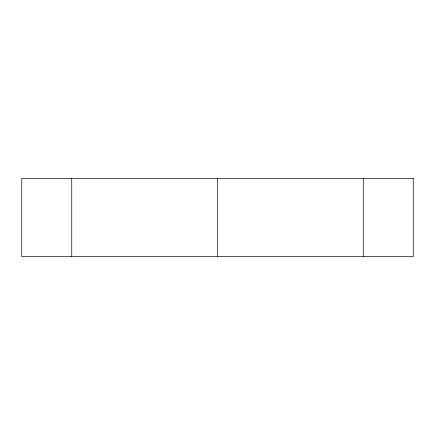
<?xml version="1.0" encoding="UTF-8"?>
<svg xmlns="http://www.w3.org/2000/svg" width="435" height="435" viewBox="0 0 435 435"><rect width="100%" height="100%" fill="white"/><g stroke="black" fill="none" stroke-linecap="round" stroke-linejoin="round"><path stroke-width="0.65" d="M363.252 178.35L363.252 256.65M217.5 178.35L217.5 256.65M71.748 178.35L71.748 256.65M413.25 178.35L21.75 178.35L21.75 256.65L413.25 256.65L413.25 178.35"/></g></svg>
